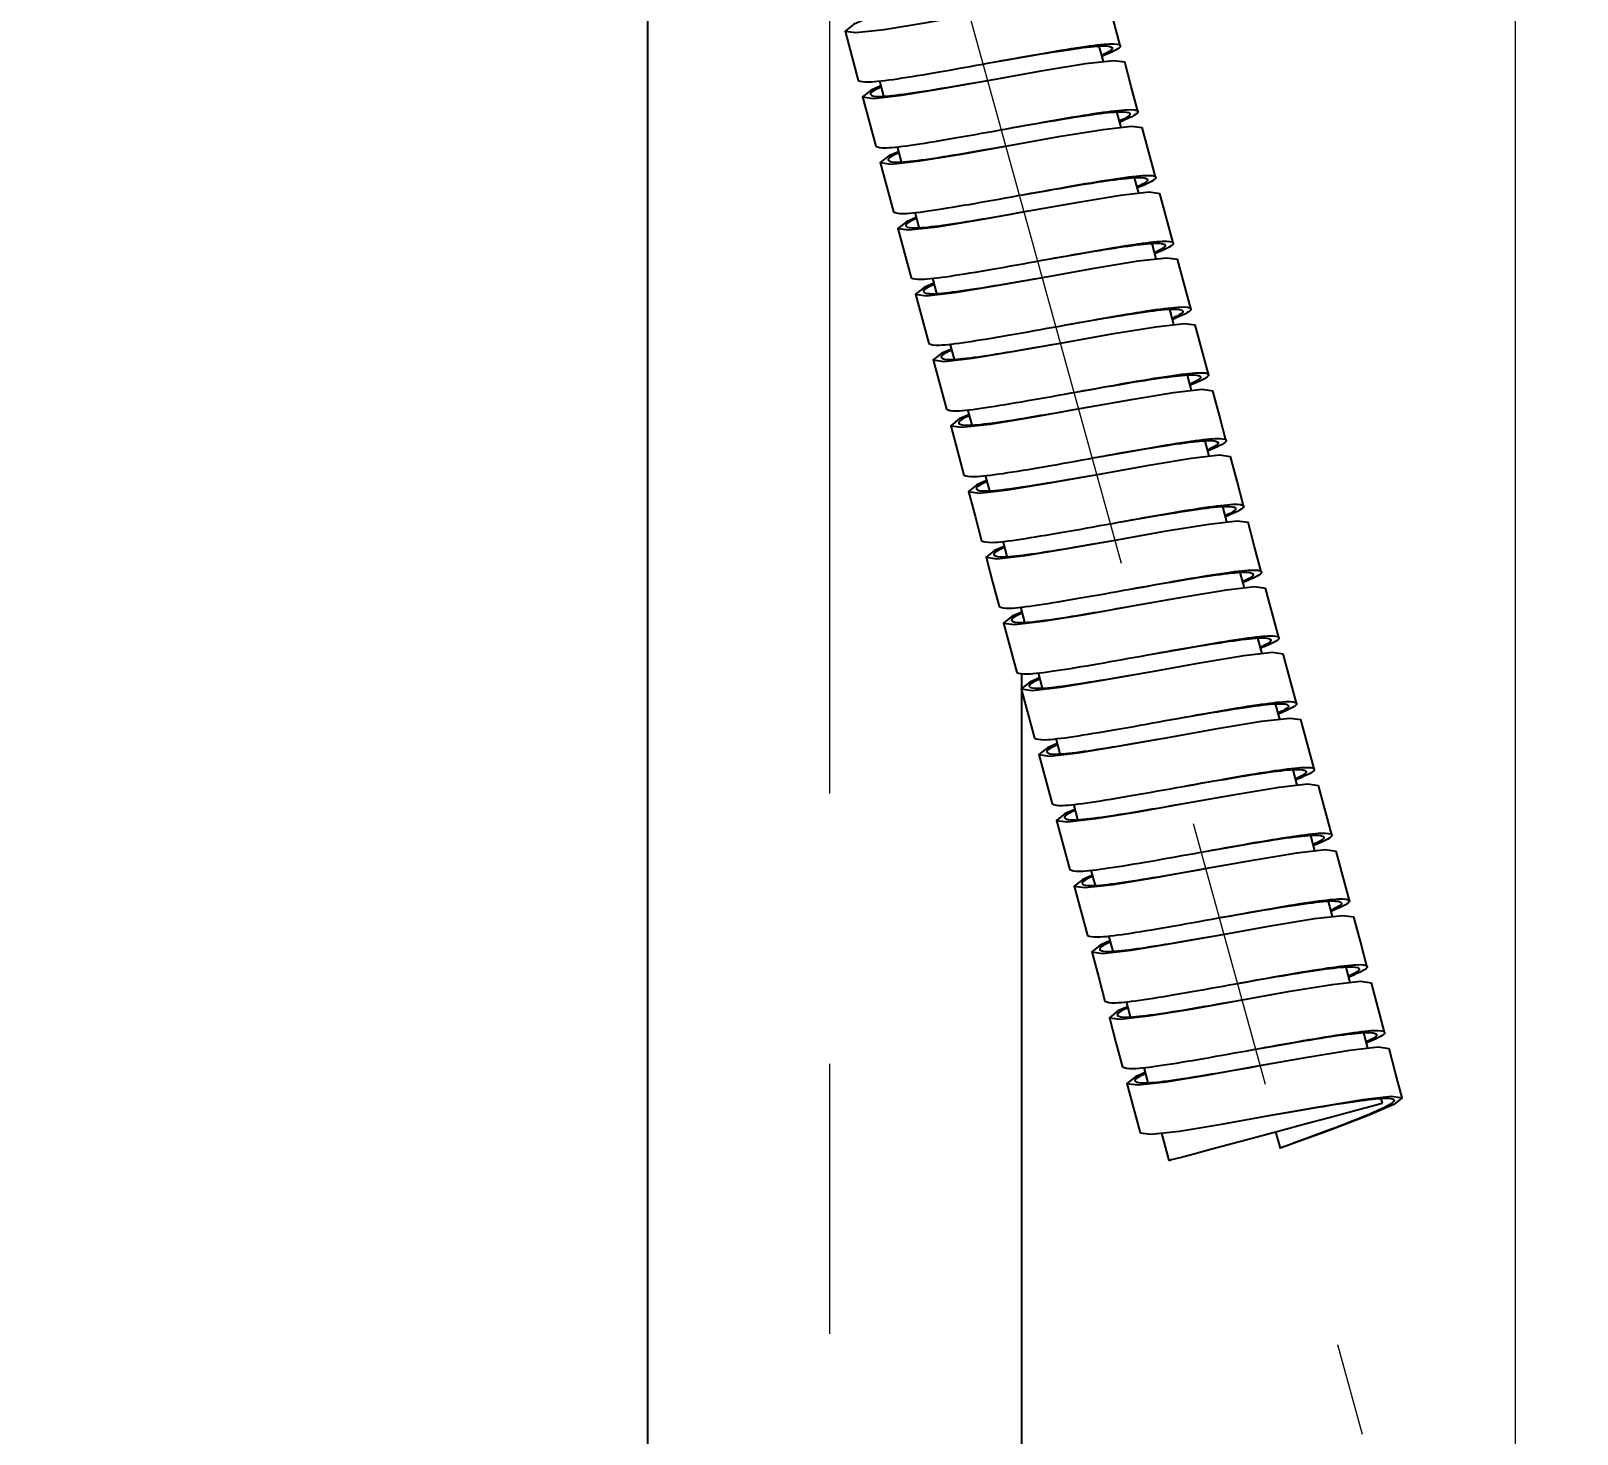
# Model space of a CAD drawing. Extents: x 4885 to 9138, y -729 to 2388.
# Drawn here: x 7293.1 to 7383.9, y 606.8 to 689.3 of the extents above; entities that cross this region are included whole.
import ezdxf

# ---------------------------------------------------------------- set-up
doc = ezdxf.new("R2010")
doc.units = 0
doc.header["$LTSCALE"] = 10
doc.header["$MEASUREMENT"] = 0
doc.header["$PDMODE"] = 3
doc.header["$PDSIZE"] = -10
doc.linetypes.add('CENTER2', pattern=[28.575, 19.05, -3.175, 3.175, -3.175])
doc.layers.get('0').update_dxf_attribs({"linetype": 'CONTINUOUS'})
doc.layers.get('DEFPOINTS').update_dxf_attribs({"linetype": 'CONTINUOUS'})
doc.layers.add('Cneter', color=1, linetype='CENTER2', lineweight=13)
doc.layers.add('치수선', color=7, linetype='CONTINUOUS', lineweight=20)
doc.styles.add('Daelim Dimension', font='NanumGothic.ttf')
doc.dimstyles.new('DEFAULT', dxfattribs={"dimscale": 2, "dimtxt": 2, "dimasz": 2, "dimexe": 0, "dimexo": 2, "dimgap": 1, "dimtad": 1, "dimdec": 1, "dimzin": 9, "dimdsep": 46, "dimtxsty": 'Daelim Dimension', "dimcen": 0.5, "dimclrd": 252, "dimclre": 252, "dimclrt": 3, "dimadec": 1, "dimazin": 0, "dimtfac": 1, "dimtdec": 1, "dimtix": 1, "dimtmove": 0, "dimatfit": 3, "dimfxl": 1, "dimtolj": 1, "dimtzin": 1, "dimlwd": 9, "dimlwe": 9, "dimarcsym": 0})

# ---------------------------------------------------------------- blocks, each defined once
blk = doc.blocks.new('*D51')
at = {"color": 5, "lineweight": 9, "ltscale": 0.5, "transparency": 16777216}
for p, q in [((7343.997, 1017.296), (7490.8, 1017.296)), ((7488.8, 223.843), (7488.8, 1009.296)), ((7343.997, 215.843), (7490.8, 215.843))]:
    blk.add_line(p, q, dxfattribs=at)
at = {"color": 5, "ltscale": 0.5, "transparency": 16777216}
for points in [[(7487.466, 1009.296), (7490.133, 1009.296), (7488.8, 1017.296)], [(7487.466, 223.843), (7490.133, 223.843), (7488.8, 215.843)]]:
    blk.add_solid(points, dxfattribs=at)
at = {"layer": 'DEFPOINTS', "color": 0, "ltscale": 0.5, "transparency": 16777216}
for p in [(7339.997, 1017.296), (7488.8, 1017.296), (7339.997, 215.843)]:
    blk.add_point(p, dxfattribs=at)
at = {"color": 7, "ltscale": 0.5, "transparency": 16777216, "insert": (7472.908, 616.569), "char_height": 20, "attachment_point": 5, "rotation": 90, "style": 'Daelim Dimension'}
blk.add_mtext('\\A1;기본 파이프 길이 : 1,000', dxfattribs=at)
blk = doc.blocks.new('*D52')
at = {"color": 5, "lineweight": 9, "ltscale": 0.5, "transparency": 16777216}
for p, q in [((6992.577, 1201.244), (7563.483, 1201.244)), ((7561.483, 1193.244), (7561.483, 202.293)), ((7411.638, 194.293), (7563.483, 194.293))]:
    blk.add_line(p, q, dxfattribs=at)
at = {"color": 5, "ltscale": 0.5, "transparency": 16777216}
for points in [[(7560.15, 1193.244), (7562.816, 1193.244), (7561.483, 1201.244)], [(7560.15, 202.293), (7562.816, 202.293), (7561.483, 194.293)]]:
    blk.add_solid(points, dxfattribs=at)
at = {"layer": 'DEFPOINTS', "color": 0, "ltscale": 0.5, "transparency": 16777216}
for p in [(6988.577, 1201.244), (7407.638, 194.293), (7561.483, 194.293)]:
    blk.add_point(p, dxfattribs=at)
at = {"color": 7, "ltscale": 0.5, "transparency": 16777216, "insert": (7545.778, 697.768), "char_height": 20, "attachment_point": 5, "rotation": 90, "style": 'Daelim Dimension'}
blk.add_mtext('\\A1;(1140~1330)', dxfattribs=at)

msp = doc.modelspace()

# ---------------------------------------------------------------- linework, layer by layer
at = {"color": 7, "linetype": 'Continuous', "lineweight": 25}
for p, q in [((7329.276, 703.466), (7329.276, 485.27)), ((7357.053, 688.412), (7356.276, 691.309)), ((7340.883, 689.255), (7341.66, 686.358)), ((7356.064, 687.466), (7355.822, 688.367)), ((7342.908, 686.337), (7343.149, 685.437)), ((7357.099, 683.602), (7356.858, 684.503)), ((7343.943, 682.474), (7344.184, 681.573)), ((7358.134, 679.738), (7357.893, 680.639)), ((7344.978, 678.61), (7345.22, 677.709)), ((7359.17, 675.875), (7358.928, 676.776)), ((7346.013, 674.746), (7346.255, 673.845)), ((7360.205, 672.011), (7359.964, 672.912)), ((7362.229, 669.093), (7361.453, 671.991)), ((7347.049, 670.883), (7347.29, 669.982)), ((7361.24, 668.147), (7360.999, 669.048)), ((7348.084, 667.019), (7348.325, 666.118)), ((7347.095, 666.073), (7347.872, 663.175)), ((7362.275, 664.284), (7362.034, 665.184)), ((7349.119, 663.155), (7349.361, 662.254)), ((7363.311, 660.42), (7363.069, 661.321)), ((7350.155, 659.291), (7350.396, 658.391)), ((7364.346, 656.556), (7364.105, 657.457)), ((7351.19, 655.428), (7351.431, 654.527)), ((7365.381, 652.693), (7365.14, 653.593)), ((7351.276, 650.65), (7351.276, 651.542)), ((7352.225, 651.564), (7352.466, 650.663)), ((7351.276, 427.392), (7351.276, 650.469)), ((7366.417, 648.829), (7366.175, 649.73)), ((7353.26, 647.7), (7353.502, 646.8)), ((7352.271, 646.755), (7353.048, 643.857)), ((7367.452, 644.965), (7367.21, 645.866)), ((7354.296, 643.837), (7354.537, 642.936)), ((7353.307, 642.891), (7354.083, 639.993)), ((7368.487, 641.101), (7368.246, 642.002)), ((7355.331, 639.973), (7355.572, 639.072)), ((7369.522, 637.238), (7369.281, 638.139)), ((7356.366, 636.109), (7356.608, 635.208)), ((7370.558, 633.374), (7370.316, 634.275)), ((7372.582, 630.456), (7371.805, 633.354)), ((7357.401, 632.246), (7357.643, 631.345)), ((7371.593, 629.51), (7371.352, 630.411)), ((7358.437, 628.382), (7358.678, 627.481)), ((7372.458, 626.28), (7372.387, 626.547)), ((7359.472, 624.518), (7359.901, 622.915)), ((7366.18, 624.598), (7366.438, 623.634))]:
    msp.add_line(p, q, dxfattribs=at)
at = {"color": 7, "linetype": 'Continuous', "lineweight": 25, "flags": 128}
for points in [[(7341.954, 689.897), (7341.386, 689.65), (7340.883, 689.255), (7341.516, 689.165), (7343.191, 689.356), (7345.665, 689.761), (7348.58, 690.282), (7351.495, 690.804), (7353.968, 691.209), (7355.644, 691.4), (7356.276, 691.309), (7356.276, 691.309)], [(7342.989, 686.033), (7342.421, 685.786), (7341.919, 685.392), (7342.551, 685.301), (7344.227, 685.492), (7346.7, 685.897), (7349.615, 686.419), (7352.53, 686.94), (7355.004, 687.345), (7356.679, 687.536), (7357.312, 687.446), (7357.312, 687.446)], [(7358.088, 684.548), (7357.7, 685.997), (7357.312, 687.446)], [(7341.919, 685.392), (7342.307, 683.943), (7342.695, 682.494)], [(7344.024, 682.169), (7343.457, 681.923), (7342.954, 681.528), (7343.587, 681.438), (7345.262, 681.629), (7347.735, 682.034), (7350.65, 682.555), (7353.566, 683.076), (7356.039, 683.481), (7357.714, 683.672), (7358.347, 683.582), (7358.347, 683.582)], [(7359.123, 680.684), (7358.735, 682.133), (7358.347, 683.582)], [(7342.954, 681.528), (7343.342, 680.079), (7343.73, 678.63)], [(7345.06, 678.306), (7344.492, 678.059), (7343.989, 677.664), (7344.622, 677.574), (7346.297, 677.765), (7348.771, 678.17), (7351.686, 678.691), (7354.601, 679.212), (7357.074, 679.617), (7358.749, 679.809), (7359.382, 679.718), (7359.382, 679.718)], [(7360.159, 676.82), (7359.77, 678.269), (7359.382, 679.718)], [(7343.989, 677.664), (7344.377, 676.215), (7344.766, 674.766)], [(7346.095, 674.442), (7345.527, 674.195), (7345.024, 673.801), (7345.657, 673.71), (7347.332, 673.901), (7349.806, 674.306), (7352.721, 674.828), (7355.636, 675.349), (7358.11, 675.754), (7359.785, 675.945), (7360.417, 675.855), (7360.417, 675.855)], [(7361.194, 672.957), (7360.806, 674.406), (7360.417, 675.855)], [(7345.024, 673.801), (7345.413, 672.352), (7345.801, 670.903)], [(7347.13, 670.578), (7346.563, 670.332), (7346.06, 669.937), (7346.693, 669.846), (7348.368, 670.038), (7350.841, 670.443), (7353.756, 670.964), (7356.671, 671.485), (7359.145, 671.89), (7360.82, 672.081), (7361.453, 671.991), (7361.453, 671.991)], [(7346.06, 669.937), (7346.448, 668.488), (7346.836, 667.039)], [(7348.166, 666.715), (7347.598, 666.468), (7347.095, 666.073), (7347.728, 665.983), (7349.403, 666.174), (7351.876, 666.579), (7354.791, 667.1), (7357.707, 667.621), (7360.18, 668.026), (7361.855, 668.218), (7362.488, 668.127), (7362.488, 668.127)], [(7363.264, 665.229), (7362.876, 666.678), (7362.488, 668.127)], [(7349.201, 662.851), (7348.633, 662.604), (7348.13, 662.209), (7348.763, 662.119), (7350.438, 662.31), (7352.912, 662.715), (7355.827, 663.236), (7358.742, 663.758), (7361.215, 664.163), (7362.89, 664.354), (7363.523, 664.263), (7363.523, 664.263)], [(7364.3, 661.366), (7363.911, 662.815), (7363.523, 664.263)], [(7348.13, 662.209), (7348.519, 660.761), (7348.907, 659.312)], [(7350.236, 658.987), (7349.668, 658.74), (7349.166, 658.346), (7349.798, 658.255), (7351.473, 658.446), (7353.947, 658.852), (7356.862, 659.373), (7359.777, 659.894), (7362.251, 660.299), (7363.926, 660.49), (7364.558, 660.4), (7364.558, 660.4)], [(7365.335, 657.502), (7364.947, 658.951), (7364.558, 660.4)], [(7349.166, 658.346), (7349.554, 656.897), (7349.942, 655.448)], [(7351.276, 655.125), (7350.704, 654.877), (7350.201, 654.482), (7350.834, 654.392), (7352.509, 654.583), (7354.982, 654.988), (7357.897, 655.509), (7360.812, 656.03), (7363.286, 656.435), (7364.961, 656.626), (7365.594, 656.536), (7365.594, 656.536)], [(7366.37, 653.638), (7365.982, 655.087), (7365.594, 656.536)], [(7350.201, 654.482), (7350.589, 653.033), (7350.977, 651.584)], [(7352.307, 651.26), (7351.739, 651.013), (7351.236, 650.618), (7351.869, 650.528), (7353.544, 650.719), (7356.017, 651.124), (7358.933, 651.645), (7361.848, 652.166), (7364.321, 652.572), (7365.996, 652.763), (7366.629, 652.672), (7366.629, 652.672)], [(7367.406, 649.775), (7367.017, 651.223), (7366.629, 652.672)], [(7351.236, 650.618), (7351.624, 649.169), (7352.013, 647.721)], [(7353.342, 647.396), (7352.774, 647.149), (7352.271, 646.755), (7352.904, 646.664), (7354.579, 646.855), (7357.053, 647.26), (7359.968, 647.782), (7362.883, 648.303), (7365.356, 648.708), (7367.032, 648.899), (7367.664, 648.809), (7367.664, 648.809)], [(7368.441, 645.911), (7368.053, 647.36), (7367.664, 648.809)], [(7354.377, 643.532), (7353.809, 643.286), (7353.307, 642.891), (7353.939, 642.801), (7355.615, 642.992), (7358.088, 643.397), (7361.003, 643.918), (7363.918, 644.439), (7366.392, 644.844), (7368.067, 645.035), (7368.7, 644.945), (7368.7, 644.945)], [(7369.476, 642.047), (7369.088, 643.496), (7368.7, 644.945)], [(7355.412, 639.669), (7354.845, 639.422), (7354.342, 639.027), (7354.975, 638.937), (7356.65, 639.128), (7359.123, 639.533), (7362.038, 640.054), (7364.954, 640.575), (7367.427, 640.98), (7369.102, 641.172), (7369.735, 641.081), (7369.735, 641.081)], [(7370.511, 638.183), (7370.123, 639.632), (7369.735, 641.081)], [(7354.342, 639.027), (7354.73, 637.578), (7355.118, 636.129)], [(7356.448, 635.805), (7355.88, 635.558), (7355.377, 635.164), (7356.01, 635.073), (7357.685, 635.264), (7360.159, 635.669), (7363.074, 636.191), (7365.989, 636.712), (7368.462, 637.117), (7370.137, 637.308), (7370.77, 637.218), (7370.77, 637.218)], [(7371.547, 634.32), (7371.158, 635.769), (7370.77, 637.218)], [(7355.377, 635.164), (7355.765, 633.715), (7356.154, 632.266)], [(7357.483, 631.941), (7356.915, 631.694), (7356.413, 631.3), (7357.045, 631.209), (7358.72, 631.401), (7361.194, 631.806), (7364.109, 632.327), (7367.024, 632.848), (7369.498, 633.253), (7371.173, 633.444), (7371.805, 633.354), (7371.805, 633.354)], [(7356.413, 631.3), (7356.801, 629.851), (7357.189, 628.402)], [(7358.518, 628.078), (7357.951, 627.831), (7357.448, 627.436), (7358.081, 627.346), (7359.756, 627.537), (7362.229, 627.942), (7365.144, 628.463), (7368.059, 628.984), (7370.533, 629.389), (7372.208, 629.58), (7372.841, 629.49), (7372.841, 629.49)], [(7373.617, 626.592), (7373.229, 628.041), (7372.841, 629.49)], [(7357.448, 627.436), (7357.836, 625.987), (7358.224, 624.538)], [(7358.224, 624.538), (7358.857, 624.448), (7360.532, 624.639), (7363.006, 625.044), (7365.921, 625.565), (7368.836, 626.086), (7371.309, 626.492), (7372.984, 626.683), (7373.617, 626.592), (7373.114, 626.198), (7371.568, 625.526), (7369.223, 624.64), (7366.438, 623.634), (7366.438, 623.634)], [(7359.901, 622.915), (7360.071, 622.961), (7360.569, 623.094), (7361.37, 623.309), (7362.431, 623.593), (7363.693, 623.931), (7365.09, 624.306), (7366.545, 624.696), (7367.981, 625.08), (7369.319, 625.439), (7370.489, 625.752), (7371.426, 626.003), (7372.08, 626.179), (7372.416, 626.269), (7372.458, 626.28)]]:
    msp.add_lwpolyline(points, dxfattribs=at)
at = {"color": 7, "linetype": 'Continuous', "lineweight": 25}
for points, knots in [([(7341.66, 686.358), (7341.794, 686.307), (7342.061, 686.205), (7343.845, 686.425), (7346.366, 686.843), (7349.357, 687.385), (7352.344, 687.925), (7354.879, 688.347), (7356.61, 688.553), (7357.207, 688.453), (7356.947, 688.178), (7356.186, 687.856), (7355.982, 687.77)], [0, 0, 0, 0, 0.106899, 0.2134916, 0.3200841, 0.4269832, 0.5338819, 0.6404745, 0.7470669, 0.8539659, 0.9608651, 1, 1, 1, 1]), ([(7349.356, 687.385), (7350.29, 687.548), (7352.154, 687.874), (7354.527, 688.252), (7356.158, 688.432), (7356.691, 688.315), (7356.554, 688.096), (7356.012, 687.856), (7355.965, 687.835)], [0, 0, 0, 0, 0.1964469, 0.3923302, 0.5882135, 0.7846607, 0.9811077, 1, 1, 1, 1]), ([(7343.007, 685.968), (7342.959, 685.947), (7342.417, 685.707), (7342.28, 685.488), (7342.813, 685.371), (7344.445, 685.551), (7346.817, 685.929), (7348.682, 686.255), (7349.615, 686.419)], [0, 0, 0, 0, 0.018892, 0.21534, 0.411787, 0.60767, 0.803553, 1, 1, 1, 1]), ([(7342.695, 682.494), (7342.829, 682.443), (7343.096, 682.341), (7344.88, 682.562), (7347.401, 682.98), (7350.392, 683.521), (7353.379, 684.061), (7355.914, 684.483), (7357.646, 684.689), (7358.243, 684.589), (7357.982, 684.314), (7357.221, 683.993), (7357.018, 683.906)], [0, 0, 0, 0, 0.106899, 0.213492, 0.320084, 0.426983, 0.533882, 0.640475, 0.747067, 0.853966, 0.960865, 1, 1, 1, 1]), ([(7350.392, 683.521), (7351.325, 683.684), (7353.19, 684.011), (7355.562, 684.389), (7357.193, 684.568), (7357.727, 684.451), (7357.59, 684.232), (7357.048, 683.993), (7357, 683.972)], [0, 0, 0, 0, 0.196447, 0.39233, 0.588213, 0.784661, 0.981108, 1, 1, 1, 1]), ([(7344.042, 682.104), (7343.994, 682.083), (7343.452, 681.844), (7343.315, 681.625), (7343.849, 681.508), (7345.48, 681.687), (7347.852, 682.065), (7349.717, 682.392), (7350.65, 682.555)], [0, 0, 0, 0, 0.018892, 0.21534, 0.411787, 0.60767, 0.803553, 1, 1, 1, 1]), ([(7343.73, 678.63), (7343.864, 678.579), (7344.131, 678.478), (7345.916, 678.698), (7348.436, 679.116), (7351.428, 679.657), (7354.414, 680.198), (7356.949, 680.619), (7358.681, 680.826), (7359.278, 680.726), (7359.017, 680.45), (7358.257, 680.129), (7358.053, 680.043)], [0, 0, 0, 0, 0.106899, 0.213491, 0.320084, 0.426983, 0.533882, 0.640475, 0.747067, 0.853966, 0.960865, 1, 1, 1, 1]), ([(7351.427, 679.657), (7352.36, 679.821), (7354.225, 680.147), (7356.597, 680.525), (7358.229, 680.704), (7358.762, 680.587), (7358.625, 680.369), (7358.083, 680.129), (7358.035, 680.108)], [0, 0, 0, 0, 0.196448, 0.392331, 0.588214, 0.784661, 0.981108, 1, 1, 1, 1]), ([(7345.077, 678.241), (7345.03, 678.22), (7344.488, 677.98), (7344.351, 677.761), (7344.884, 677.644), (7346.515, 677.823), (7348.888, 678.202), (7350.752, 678.528), (7351.686, 678.691)], [0, 0, 0, 0, 0.018893, 0.21534, 0.411787, 0.60767, 0.803553, 1, 1, 1, 1]), ([(7344.766, 674.766), (7344.899, 674.716), (7345.167, 674.614), (7346.951, 674.834), (7349.472, 675.252), (7352.463, 675.794), (7355.449, 676.334), (7357.984, 676.756), (7359.716, 676.962), (7360.313, 676.862), (7360.053, 676.587), (7359.292, 676.265), (7359.088, 676.179)], [0, 0, 0, 0, 0.1068989, 0.2134912, 0.3200837, 0.4269827, 0.5338818, 0.6404744, 0.7470668, 0.8539658, 0.9608647, 1, 1, 1, 1]), ([(7352.462, 675.793), (7353.396, 675.957), (7355.26, 676.283), (7357.633, 676.661), (7359.264, 676.841), (7359.797, 676.724), (7359.66, 676.505), (7359.118, 676.265), (7359.071, 676.244)], [0, 0, 0, 0, 0.196447, 0.392331, 0.588213, 0.78466, 0.981108, 1, 1, 1, 1]), ([(7346.112, 674.377), (7346.065, 674.356), (7345.523, 674.116), (7345.386, 673.897), (7345.919, 673.78), (7347.55, 673.96), (7349.923, 674.338), (7351.787, 674.664), (7352.721, 674.828)], [0, 0, 0, 0, 0.018892, 0.215339, 0.411786, 0.607669, 0.803553, 1, 1, 1, 1]), ([(7345.801, 670.903), (7345.935, 670.852), (7346.202, 670.75), (7347.986, 670.971), (7350.507, 671.389), (7353.498, 671.93), (7356.485, 672.47), (7359.02, 672.892), (7360.752, 673.098), (7361.349, 672.998), (7361.088, 672.723), (7360.327, 672.401), (7360.123, 672.315)], [0, 0, 0, 0, 0.106899, 0.213491, 0.320084, 0.426983, 0.533882, 0.640474, 0.747067, 0.853966, 0.960865, 1, 1, 1, 1]), ([(7353.497, 671.93), (7354.431, 672.093), (7356.295, 672.419), (7358.668, 672.798), (7360.299, 672.977), (7360.833, 672.86), (7360.696, 672.641), (7360.153, 672.401), (7360.106, 672.38)], [0, 0, 0, 0, 0.196447, 0.39233, 0.588213, 0.78466, 0.981108, 1, 1, 1, 1]), ([(7347.148, 670.513), (7347.1, 670.492), (7346.558, 670.252), (7346.421, 670.034), (7346.954, 669.916), (7348.586, 670.096), (7350.958, 670.474), (7352.823, 670.8), (7353.756, 670.964)], [0, 0, 0, 0, 0.018892, 0.215339, 0.411786, 0.60767, 0.803553, 1, 1, 1, 1]), ([(7346.836, 667.039), (7346.97, 666.988), (7347.237, 666.886), (7349.021, 667.107), (7351.542, 667.525), (7354.533, 668.066), (7357.52, 668.606), (7360.055, 669.028), (7361.787, 669.235), (7362.384, 669.135), (7362.123, 668.859), (7361.362, 668.538), (7361.159, 668.452)], [0, 0, 0, 0, 0.106899, 0.213492, 0.320084, 0.426983, 0.533882, 0.640474, 0.747067, 0.853966, 0.960865, 1, 1, 1, 1]), ([(7354.533, 668.066), (7355.466, 668.229), (7357.331, 668.556), (7359.703, 668.934), (7361.334, 669.113), (7361.868, 668.996), (7361.731, 668.777), (7361.189, 668.538), (7361.141, 668.517)], [0, 0, 0, 0, 0.196447, 0.39233, 0.588213, 0.78466, 0.981108, 1, 1, 1, 1]), ([(7348.183, 666.649), (7348.135, 666.628), (7347.593, 666.389), (7347.456, 666.17), (7347.99, 666.053), (7349.621, 666.232), (7351.993, 666.61), (7353.858, 666.937), (7354.791, 667.1)], [0, 0, 0, 0, 0.018892, 0.21534, 0.411787, 0.60767, 0.803553, 1, 1, 1, 1]), ([(7347.872, 663.175), (7348.005, 663.124), (7348.272, 663.023), (7350.057, 663.243), (7352.578, 663.661), (7355.569, 664.203), (7358.555, 664.743), (7361.09, 665.164), (7362.822, 665.371), (7363.419, 665.271), (7363.158, 664.995), (7362.398, 664.674), (7362.194, 664.588)], [0, 0, 0, 0, 0.106899, 0.213492, 0.320084, 0.426983, 0.533882, 0.640475, 0.747067, 0.853966, 0.960865, 1, 1, 1, 1]), ([(7355.568, 664.202), (7356.502, 664.366), (7358.366, 664.692), (7360.738, 665.07), (7362.37, 665.25), (7362.903, 665.133), (7362.766, 664.914), (7362.224, 664.674), (7362.176, 664.653)], [0, 0, 0, 0, 0.1964469, 0.3923302, 0.5882135, 0.7846607, 0.9811077, 1, 1, 1, 1]), ([(7349.218, 662.786), (7349.171, 662.765), (7348.629, 662.525), (7348.492, 662.306), (7349.025, 662.189), (7350.656, 662.369), (7353.029, 662.747), (7354.893, 663.073), (7355.827, 663.236)], [0, 0, 0, 0, 0.018892, 0.21534, 0.411787, 0.60767, 0.803553, 1, 1, 1, 1]), ([(7348.907, 659.312), (7349.041, 659.261), (7349.308, 659.159), (7351.092, 659.38), (7353.613, 659.797), (7356.604, 660.339), (7359.59, 660.879), (7362.126, 661.301), (7363.857, 661.507), (7364.454, 661.407), (7364.194, 661.132), (7363.433, 660.81), (7363.229, 660.724)], [0, 0, 0, 0, 0.106899, 0.213492, 0.320084, 0.426983, 0.533882, 0.640475, 0.747067, 0.853966, 0.960865, 1, 1, 1, 1]), ([(7356.603, 660.339), (7357.537, 660.502), (7359.401, 660.828), (7361.774, 661.206), (7363.405, 661.386), (7363.938, 661.269), (7363.801, 661.05), (7363.259, 660.81), (7363.212, 660.789)], [0, 0, 0, 0, 0.196447, 0.392331, 0.588214, 0.784661, 0.981108, 1, 1, 1, 1]), ([(7350.254, 658.922), (7350.206, 658.901), (7349.664, 658.661), (7349.527, 658.442), (7350.06, 658.325), (7351.692, 658.505), (7354.064, 658.883), (7355.928, 659.209), (7356.862, 659.373)], [0, 0, 0, 0, 0.018892, 0.21534, 0.411787, 0.607669, 0.803553, 1, 1, 1, 1]), ([(7349.942, 655.448), (7350.076, 655.397), (7350.343, 655.295), (7352.127, 655.516), (7354.648, 655.934), (7357.639, 656.475), (7360.626, 657.015), (7363.161, 657.437), (7364.893, 657.644), (7365.49, 657.543), (7365.229, 657.268), (7364.468, 656.947), (7364.264, 656.861)], [0, 0, 0, 0, 0.1068989, 0.2134914, 0.3200839, 0.4269826, 0.5338817, 0.6404743, 0.7470667, 0.8539658, 0.9608647, 1, 1, 1, 1]), ([(7357.639, 656.475), (7358.572, 656.638), (7360.437, 656.965), (7362.809, 657.343), (7364.44, 657.522), (7364.974, 657.405), (7364.837, 657.187), (7364.295, 656.947), (7364.247, 656.926)], [0, 0, 0, 0, 0.196447, 0.39233, 0.588213, 0.78466, 0.981107, 1, 1, 1, 1]), ([(7351.289, 655.058), (7351.241, 655.037), (7350.699, 654.798), (7350.562, 654.579), (7351.096, 654.462), (7352.727, 654.641), (7355.099, 655.019), (7356.964, 655.346), (7357.897, 655.509)], [0, 0, 0, 0, 0.0188923, 0.2153393, 0.4117862, 0.6076693, 0.8035525, 1, 1, 1, 1]), ([(7350.977, 651.584), (7351.111, 651.533), (7351.378, 651.432), (7353.163, 651.652), (7355.683, 652.07), (7358.675, 652.611), (7361.661, 653.152), (7364.196, 653.573), (7365.928, 653.78), (7366.525, 653.68), (7366.264, 653.404), (7365.504, 653.083), (7365.3, 652.997)], [0, 0, 0, 0, 0.106899, 0.213491, 0.320084, 0.426983, 0.533882, 0.640474, 0.747067, 0.853966, 0.960865, 1, 1, 1, 1]), ([(7358.674, 652.611), (7359.607, 652.775), (7361.472, 653.101), (7363.844, 653.479), (7365.476, 653.659), (7366.009, 653.542), (7365.872, 653.323), (7365.33, 653.083), (7365.282, 653.062)], [0, 0, 0, 0, 0.196447, 0.39233, 0.588213, 0.78466, 0.981108, 1, 1, 1, 1]), ([(7352.324, 651.195), (7352.277, 651.174), (7351.734, 650.934), (7351.597, 650.715), (7352.131, 650.598), (7353.762, 650.778), (7356.134, 651.156), (7357.999, 651.482), (7358.933, 651.645)], [0, 0, 0, 0, 0.018892, 0.215339, 0.411787, 0.60767, 0.803553, 1, 1, 1, 1]), ([(7352.013, 647.721), (7352.146, 647.67), (7352.414, 647.568), (7354.198, 647.788), (7356.719, 648.206), (7359.71, 648.748), (7362.696, 649.288), (7365.231, 649.71), (7366.963, 649.916), (7367.56, 649.816), (7367.299, 649.541), (7366.539, 649.219), (7366.335, 649.133)], [0, 0, 0, 0, 0.106899, 0.213491, 0.320084, 0.426983, 0.533882, 0.640474, 0.747067, 0.853966, 0.960865, 1, 1, 1, 1]), ([(7359.709, 648.748), (7360.643, 648.911), (7362.507, 649.237), (7364.88, 649.615), (7366.511, 649.795), (7367.044, 649.678), (7366.907, 649.459), (7366.365, 649.219), (7366.318, 649.198)], [0, 0, 0, 0, 0.196447, 0.39233, 0.588213, 0.78466, 0.981108, 1, 1, 1, 1]), ([(7353.359, 647.331), (7353.312, 647.31), (7352.77, 647.07), (7352.633, 646.851), (7353.166, 646.734), (7354.797, 646.914), (7357.17, 647.292), (7359.034, 647.618), (7359.968, 647.782)], [0, 0, 0, 0, 0.018892, 0.215339, 0.411786, 0.60767, 0.803553, 1, 1, 1, 1]), ([(7353.048, 643.857), (7353.182, 643.806), (7353.449, 643.704), (7355.233, 643.925), (7357.754, 644.343), (7360.745, 644.884), (7363.732, 645.424), (7366.267, 645.846), (7367.998, 646.052), (7368.595, 645.952), (7368.335, 645.677), (7367.574, 645.356), (7367.37, 645.269)], [0, 0, 0, 0, 0.106899, 0.213492, 0.320084, 0.426983, 0.533882, 0.640474, 0.747067, 0.853966, 0.960865, 1, 1, 1, 1]), ([(7360.744, 644.884), (7361.678, 645.047), (7363.542, 645.373), (7365.915, 645.752), (7367.546, 645.931), (7368.079, 645.814), (7367.942, 645.595), (7367.4, 645.356), (7367.353, 645.335)], [0, 0, 0, 0, 0.1964469, 0.3923302, 0.5882135, 0.7846607, 0.9811077, 1, 1, 1, 1]), ([(7354.395, 643.467), (7354.347, 643.446), (7353.805, 643.207), (7353.668, 642.988), (7354.201, 642.871), (7355.833, 643.05), (7358.205, 643.428), (7360.07, 643.755), (7361.003, 643.918)], [0, 0, 0, 0, 0.018892, 0.21534, 0.411787, 0.60767, 0.803553, 1, 1, 1, 1]), ([(7354.083, 639.993), (7354.217, 639.942), (7354.484, 639.841), (7356.268, 640.061), (7358.789, 640.479), (7361.78, 641.02), (7364.767, 641.561), (7367.302, 641.982), (7369.034, 642.189), (7369.631, 642.089), (7369.37, 641.813), (7368.609, 641.492), (7368.406, 641.406)], [0, 0, 0, 0, 0.106899, 0.213492, 0.320084, 0.426983, 0.533882, 0.640475, 0.747067, 0.853966, 0.960865, 1, 1, 1, 1]), ([(7361.78, 641.02), (7362.713, 641.184), (7364.578, 641.51), (7366.95, 641.888), (7368.581, 642.067), (7369.115, 641.95), (7368.978, 641.732), (7368.436, 641.492), (7368.388, 641.471)], [0, 0, 0, 0, 0.196447, 0.392331, 0.588214, 0.784661, 0.981108, 1, 1, 1, 1]), ([(7355.43, 639.604), (7355.382, 639.583), (7354.84, 639.343), (7354.703, 639.124), (7355.237, 639.007), (7356.868, 639.186), (7359.24, 639.565), (7361.105, 639.891), (7362.038, 640.054)], [0, 0, 0, 0, 0.018892, 0.21534, 0.411787, 0.60767, 0.803553, 1, 1, 1, 1]), ([(7355.118, 636.129), (7355.252, 636.079), (7355.519, 635.977), (7357.304, 636.197), (7359.824, 636.615), (7362.816, 637.157), (7365.802, 637.697), (7368.337, 638.119), (7370.069, 638.325), (7370.666, 638.225), (7370.405, 637.95), (7369.645, 637.628), (7369.441, 637.542)], [0, 0, 0, 0, 0.106899, 0.213491, 0.320084, 0.426983, 0.533882, 0.640475, 0.747067, 0.853966, 0.960865, 1, 1, 1, 1]), ([(7362.815, 637.156), (7363.748, 637.32), (7365.613, 637.646), (7367.985, 638.024), (7369.617, 638.204), (7370.15, 638.087), (7370.013, 637.868), (7369.471, 637.628), (7369.423, 637.607)], [0, 0, 0, 0, 0.196447, 0.392331, 0.588214, 0.784661, 0.981108, 1, 1, 1, 1]), ([(7356.465, 635.74), (7356.418, 635.719), (7355.876, 635.479), (7355.739, 635.26), (7356.272, 635.143), (7357.903, 635.323), (7360.276, 635.701), (7362.14, 636.027), (7363.074, 636.191)], [0, 0, 0, 0, 0.018893, 0.21534, 0.411787, 0.60767, 0.803553, 1, 1, 1, 1]), ([(7356.154, 632.266), (7356.288, 632.215), (7356.555, 632.113), (7358.339, 632.334), (7360.86, 632.751), (7363.851, 633.293), (7366.837, 633.833), (7369.373, 634.255), (7371.104, 634.461), (7371.701, 634.361), (7371.441, 634.086), (7370.68, 633.764), (7370.476, 633.678)], [0, 0, 0, 0, 0.106899, 0.213491, 0.320084, 0.426983, 0.533882, 0.640474, 0.747067, 0.853966, 0.960865, 1, 1, 1, 1]), ([(7363.85, 633.293), (7364.784, 633.456), (7366.648, 633.782), (7369.021, 634.161), (7370.652, 634.34), (7371.185, 634.223), (7371.048, 634.004), (7370.506, 633.764), (7370.459, 633.743)], [0, 0, 0, 0, 0.196447, 0.392331, 0.588213, 0.78466, 0.981108, 1, 1, 1, 1]), ([(7357.5, 631.876), (7357.453, 631.855), (7356.911, 631.615), (7356.774, 631.397), (7357.307, 631.28), (7358.938, 631.459), (7361.311, 631.837), (7363.175, 632.163), (7364.109, 632.327)], [0, 0, 0, 0, 0.018892, 0.215339, 0.411786, 0.607669, 0.803553, 1, 1, 1, 1]), ([(7357.189, 628.402), (7357.323, 628.351), (7357.59, 628.249), (7359.374, 628.47), (7361.895, 628.888), (7364.886, 629.429), (7367.873, 629.969), (7370.408, 630.391), (7372.14, 630.597), (7372.737, 630.498), (7372.476, 630.222), (7371.715, 629.901), (7371.511, 629.815)], [0, 0, 0, 0, 0.1068989, 0.2134913, 0.3200838, 0.4269829, 0.5338819, 0.6404745, 0.7470668, 0.8539658, 0.9608647, 1, 1, 1, 1]), ([(7364.885, 629.429), (7365.819, 629.592), (7367.684, 629.919), (7370.056, 630.297), (7371.687, 630.476), (7372.221, 630.359), (7372.084, 630.14), (7371.542, 629.901), (7371.494, 629.88)], [0, 0, 0, 0, 0.196447, 0.39233, 0.588213, 0.78466, 0.981108, 1, 1, 1, 1]), ([(7358.536, 628.012), (7358.488, 627.991), (7357.946, 627.752), (7357.809, 627.533), (7358.342, 627.416), (7359.974, 627.595), (7362.346, 627.973), (7364.211, 628.3), (7365.144, 628.463)], [0, 0, 0, 0, 0.018892, 0.215339, 0.411787, 0.60767, 0.803553, 1, 1, 1, 1]), ([(7365.921, 625.565), (7366.854, 625.729), (7368.718, 626.055), (7371.095, 626.434), (7372.707, 626.608), (7373.316, 626.512), (7372.837, 626.123), (7371.354, 625.468), (7369.105, 624.608), (7367.328, 623.959), (7366.438, 623.634)], [0, 0, 0, 0, 0.1251796, 0.25, 0.3748204, 0.5000002, 0.6251798, 0.7499999, 0.8748205, 1, 1, 1, 1])]:
    msp.add_open_spline(points, degree=3, knots=knots, dxfattribs=at)
at = {"layer": 'Cneter', "lineweight": 5, "ltscale": 0.5}
for p, q in [((7339.997, 215.843), (7339.997, 1132.988)), ((7331.683, 749.793), (7371.261, 606.839))]:
    msp.add_line(p, q, dxfattribs=at)
at = {"layer": '치수선'}
msp.add_line((7380.276, -405.367), (7380.276, 1237.835), dxfattribs=at)

# ---------------------------------------------------------------- dimensions: what is measured, and where the dimension line sits
at = {"color": 5, "ltscale": 0.5}
for base, p1, p2, text, picture, middle in [((7561.483, 194.293), (6988.577, 1201.244), (7407.638, 194.293), '(1140~1330)', '*D52', (7545.778, 697.768)), ((7488.8, 1017.296), (7339.997, 215.843), (7339.997, 1017.296), '기본 파이프 길이 : 1,000', '*D51', (7472.908, 616.569))]:
    dim = msp.add_linear_dim(base=base, p1=p1, p2=p2, angle=90, text=text, dimstyle='DEFAULT', override={"dimtxt": 10, "dimasz": 4, "dimexe": 1, "dimdec": 0, "dimclrd": 5, "dimclre": 5, "dimclrt": 7}, dxfattribs=at)
    dim.commit()
    dim.dimension.update_dxf_attribs({"geometry": picture, "text_midpoint": middle})

doc.saveas('drawing.dxf')
